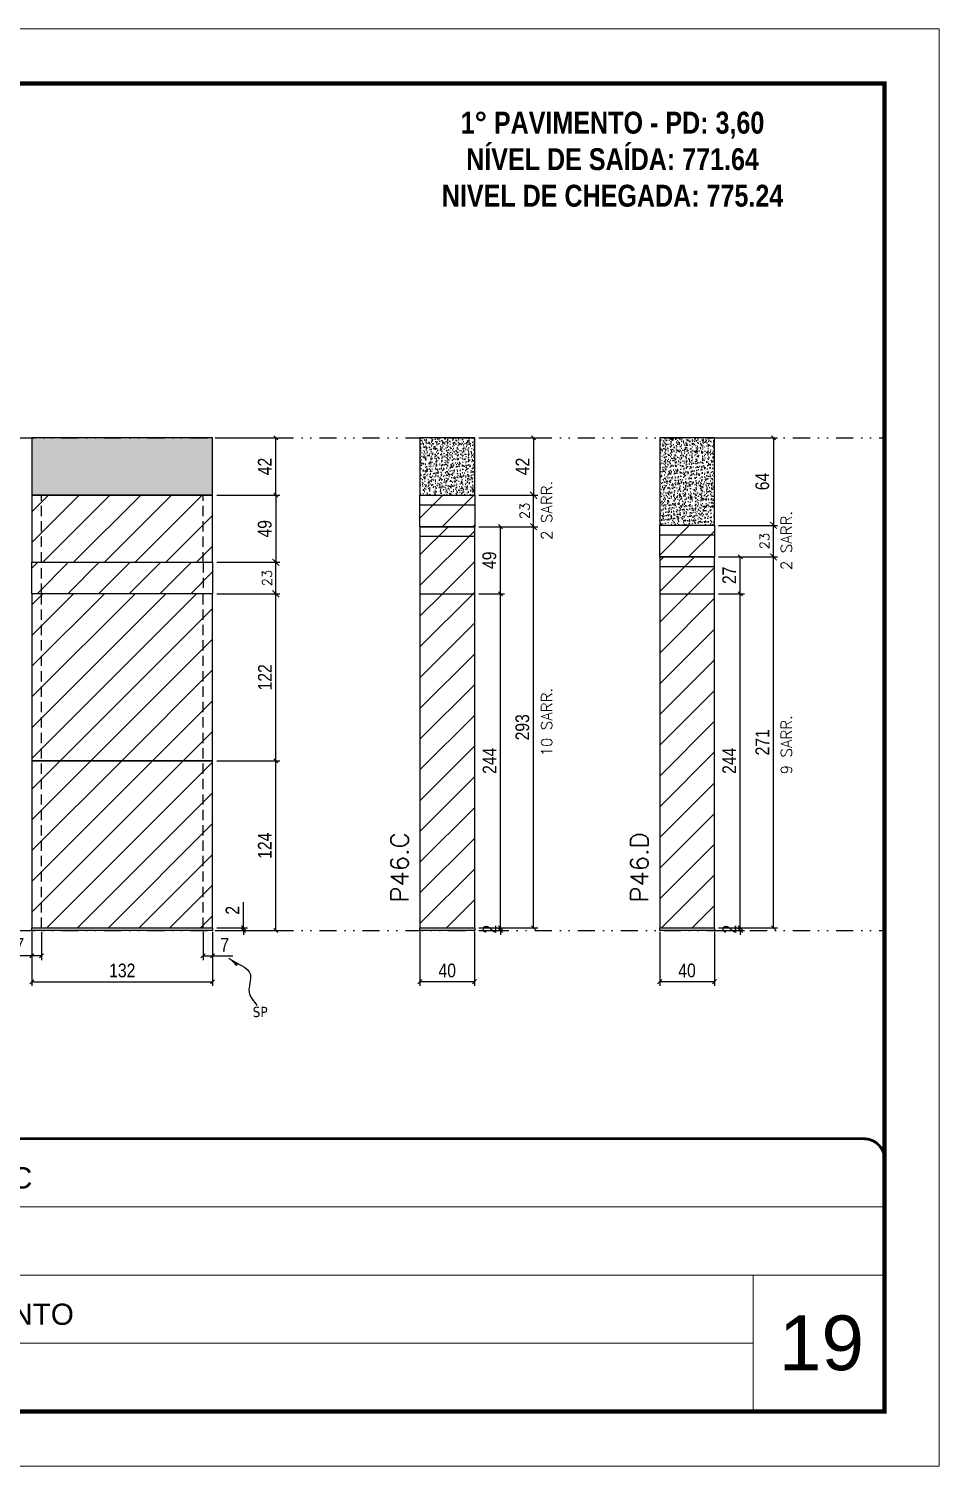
# Model space of a CAD drawing. Extents: x 2949 to 9203, y -16089 to 12527.
# Drawn here: x 6952 to 7618, y 6882 to 7932 of the extents above; entities that cross this region are included whole.
import ezdxf

# ---------------------------------------------------------------- set-up
doc = ezdxf.new("R2010")
doc.units = 0
for name, pattern in [('CONTINUO', [0]), ('DASHED', [0.75, 0.5, -0.25]), ('DIVIDE2', [0.625, 0.25, -0.125, 0, -0.125, 0, -0.125]), ('HIDDEN', [0.375, 0.25, -0.125])]:
    doc.linetypes.add(name, pattern=pattern)
for name, color, linetype, lineweight in [('CARIMBO', 255, 'Continuous', 9), ('Folhas', 255, 'Continuous', 9), ('Hachura', 251, 'Continuous', 9), ('SARRAFO DE PRESSAO', 251, 'DASHED', 9), ('Texto Seção', 7, 'Continuous', 15)]:
    doc.layers.add(name, color=color, linetype=linetype, lineweight=lineweight)
for name, color, linetype in [('COTA', 241, 'Continuous'), ('NOMENCLATURA', 7, 'Continuous'), ('Nível', 160, 'Continuous'), ('Painéis', 200, 'Continuous'), ('SARR_2.2x7', 40, 'Continuous'), ('Sarrafo de Pressão', 42, 'HIDDEN'), ('texto', 7, 'Continuous')]:
    doc.layers.add(name, color=color, linetype=linetype)
doc.styles.add('ARIAL', font='arial.ttf')
doc.styles.add('COTA TECNICA', font='techl___.ttf', dxfattribs={"height": 10})
doc.styles.add('COTA TECNICA-50', font='techl___.ttf', dxfattribs={"height": 10})
doc.styles.add('REGUA-120', font='ROMANS.shx', dxfattribs={"height": 15})
doc.styles.add('ROMANC', font='techb___.ttf', dxfattribs={"height": 2.5})
doc.styles.add('ROMANS', font='romans.shx')
doc.styles.get("Standard").update_dxf_attribs({"font": 'arial.ttf'})
doc.dimstyles.new('COTA PAINEL-50', dxfattribs={"dimtxt": 10, "dimasz": 3, "dimexe": 3, "dimexo": 3, "dimgap": 3, "dimtad": 1, "dimdec": 1, "dimzin": 12, "dimdsep": 46, "dimtxsty": 'COTA TECNICA-50', "dimblk1": 'OBLIQUE', "dimblk2": 'OBLIQUE', "dimsah": 1, "dimcen": 0.9, "dimclrd": 4, "dimclre": 4, "dimclrt": 240, "dimadec": 1, "dimazin": 3, "dimtfac": 1, "dimtdec": 1, "dimtmove": 0, "dimatfit": 3, "dimfxl": 1, "dimtolj": 1, "dimtzin": 12, "dimarcsym": 0})
doc.dimstyles.new('Cota Paínel', dxfattribs={"dimtxt": 7, "dimasz": 5, "dimexe": 3, "dimexo": 3, "dimgap": 3, "dimtad": 1, "dimdec": 1, "dimzin": 12, "dimdsep": 46, "dimtxsty": 'ROMANS', "dimblk": 'ARCHTICK', "dimcen": 0, "dimclrd": 4, "dimclre": 4, "dimclrt": 1, "dimadec": 1, "dimazin": 3, "dimtfac": 1, "dimtdec": 1, "dimtmove": 0, "dimatfit": 3, "dimldrblk": 'OBLIQUE', "dimfxl": 1, "dimtolj": 1, "dimtzin": 12, "dimarcsym": 0})
doc.dimstyles.new('PAINEL', dxfattribs={"dimtxt": 10, "dimasz": 3, "dimexe": 3, "dimexo": 3, "dimgap": 3, "dimtad": 1, "dimdec": 1, "dimzin": 12, "dimdsep": 46, "dimtxsty": 'COTA TECNICA', "dimblk1": 'OBLIQUE', "dimblk2": 'OBLIQUE', "dimsah": 1, "dimcen": 0.9, "dimclrd": 4, "dimclre": 4, "dimclrt": 240, "dimadec": 1, "dimazin": 3, "dimtfac": 1, "dimtdec": 1, "dimtmove": 0, "dimatfit": 3, "dimfxl": 1, "dimtolj": 1, "dimtzin": 12, "dimarcsym": 0})
doc.dimstyles.get("Standard").update_dxf_attribs({"dimtxt": 0.18, "dimasz": 0.18, "dimexe": 0.18, "dimexo": 0.0625, "dimgap": 0.09, "dimtad": 0, "dimtih": 1, "dimtoh": 1, "dimdec": 4, "dimzin": 0, "dimdsep": 46, "dimtxsty": 'Standard', "dimcen": 0.09, "dimadec": 0, "dimazin": 0, "dimtfac": 1, "dimtdec": 4, "dimtofl": 0, "dimtmove": 0, "dimatfit": 3, "dimfxl": 1, "dimtolj": 1, "dimtzin": 0, "dimarcsym": 0})
pattern_1 = [(45, (-126071.967, -22713.47), (-11.2253202, 11.2253202), [])]

# ---------------------------------------------------------------- blocks, each defined once
blk = doc.blocks.new('9999999999')
at = {"color": 30, "linetype": 'CONTINUO'}
for p, q in [((98564.6, 34379.6), (99584, 34379.6)), ((98564.6, 34329.8), (99488, 34329.8)), ((99584, 34329.8), (99488, 34329.8)), ((99488, 34329.8), (99488, 34230.2)), ((98564.6, 34280), (99488, 34280))]:
    blk.add_line(p, q, dxfattribs=at)
at = {"color": 30, "linetype": 'CONTINUO', "const_width": 2}
blk.add_lwpolyline([(99584, 34230.2), (99584, 34414.4, 0.414214), (99569, 34429.4), (98229, 34429.4, 0.414214), (98214, 34414.4), (98214, 34245.2, 0.414214), (98229, 34230.2), (99584, 34230.2)], format="xyb", dxfattribs=at)
at = {"layer": 'Folhas'}
blk.add_lwpolyline([(98139, 34190.2), (99624, 34190.2), (99624, 35240.2), (98139, 35240.2)], close=True, dxfattribs=at)
at = {"layer": 'Folhas', "color": 30, "const_width": 3}
blk.add_lwpolyline([(98214, 34230.2), (99584, 34230.2), (99584, 35200.2), (98214, 35200.2)], close=True, dxfattribs=at)
at = {"color": 7, "linetype": 'Continuous', "ltscale": 5, "style": 'ARIAL'}
for s, height, p in [('ROCONTEC', 15.48, (98837.7, 34393.1)), ('1° PAVIMENTO', 15.483, (98837.7, 34293.5))]:
    blk.add_text(s, height=height, dxfattribs=at).set_placement(p)
blk = doc.blocks.new('_Oblique')
at = {"color": 0, "linetype": 'ByBlock', "lineweight": -2}
blk.add_line((-0.5, -0.5), (0.5, 0.5), dxfattribs=at)
blk = doc.blocks.new('*D634')
at = {"layer": 'COTA', "color": 4, "lineweight": -2, "transparency": 16777216}
for p, q in [((7238.1, 7272.7), (7238.1, 7233.4)), ((7278.1, 7272.7), (7278.1, 7233.4)), ((7238.1, 7236.4), (7278.1, 7236.4))]:
    blk.add_line(p, q, dxfattribs=at)
at = {"layer": 'Defpoints', "color": 0, "transparency": 16777216}
for p in [(7238.1, 7275.7), (7278.1, 7275.7), (7278.1, 7236.4)]:
    blk.add_point(p, dxfattribs=at)
at = {"layer": 'COTA', "color": 4, "lineweight": -2, "transparency": 16777216, "xscale": 3, "yscale": 3, "zscale": 3, "rotation": 180}
blk.add_blockref('_Oblique', (7238.1, 7236.4), dxfattribs=at)
at = {"layer": 'COTA', "color": 4, "lineweight": -2, "transparency": 16777216, "xscale": 3, "yscale": 3, "zscale": 3}
blk.add_blockref('_Oblique', (7278.1, 7236.4), dxfattribs=at)
at = {"layer": 'COTA', "color": 240, "transparency": 16777216, "insert": (7258.1, 7244.5), "char_height": 10, "attachment_point": 5, "style": 'COTA TECNICA'}
blk.add_mtext('\\A1;40', dxfattribs=at)
blk = doc.blocks.new('*D635')
at = {"layer": 'COTA', "color": 4, "lineweight": -2, "transparency": 16777216}
for p, q in [((7297, 7275.7), (7297, 7278.7)), ((7281.1, 7275.7), (7300, 7275.7)), ((7281.1, 7273.7), (7300, 7273.7)), ((7297, 7273.7), (7297, 7275.7)), ((7297, 7273.7), (7297, 7270.7))]:
    blk.add_line(p, q, dxfattribs=at)
at = {"layer": 'Defpoints', "color": 0, "transparency": 16777216}
for p in [(7278.1, 7275.7), (7278.1, 7273.7), (7297, 7275.7)]:
    blk.add_point(p, dxfattribs=at)
at = {"layer": 'COTA', "color": 4, "lineweight": -2, "transparency": 16777216, "xscale": 3, "yscale": 3, "zscale": 3}
for p, rotation in [((7297, 7275.7), 270), ((7297, 7273.7), 90)]:
    blk.add_blockref('_Oblique', p, dxfattribs=dict(at, rotation=rotation))
at = {"layer": 'COTA', "color": 240, "transparency": 16777216, "insert": (7289, 7274.7), "char_height": 10, "attachment_point": 5, "rotation": 90, "style": 'COTA TECNICA-50'}
blk.add_mtext('\\A1;2', dxfattribs=at)
blk = doc.blocks.new('*D667')
at = {"layer": 'COTA', "color": 4, "linetype": 'ByBlock', "lineweight": -2, "transparency": 16777216}
for p, q in [((7281.1, 7633.7), (7324.2, 7633.7)), ((7321.2, 7633.7), (7321.2, 7591.7)), ((7281.1, 7591.7), (7324.2, 7591.7))]:
    blk.add_line(p, q, dxfattribs=at)
at = {"layer": 'Defpoints', "color": 0, "linetype": 'ByBlock', "transparency": 16777216}
for p in [(7278.1, 7633.7), (7278.1, 7591.7), (7321.2, 7591.7)]:
    blk.add_point(p, dxfattribs=at)
at = {"layer": 'COTA', "color": 4, "linetype": 'ByBlock', "lineweight": -2, "transparency": 16777216, "xscale": 3, "yscale": 3, "zscale": 3}
for p, rotation in [((7321.2, 7633.7), 90), ((7321.2, 7591.7), 270)]:
    blk.add_blockref('_Oblique', p, dxfattribs=dict(at, rotation=rotation))
at = {"layer": 'COTA', "color": 240, "linetype": 'ByBlock', "transparency": 16777216, "insert": (7313.1, 7612.7), "char_height": 10, "attachment_point": 5, "rotation": 90, "style": 'COTA TECNICA'}
blk.add_mtext('\\A1;42', dxfattribs=at)
blk = doc.blocks.new('*D668')
at = {"layer": 'COTA', "color": 4, "linetype": 'ByBlock', "lineweight": -2, "transparency": 16777216}
for p, q in [((7281.1, 7568.7), (7324.2, 7568.7)), ((7321.2, 7275.7), (7321.2, 7568.7)), ((7281.1, 7275.7), (7324.2, 7275.7))]:
    blk.add_line(p, q, dxfattribs=at)
at = {"layer": 'Defpoints', "color": 0, "linetype": 'ByBlock', "transparency": 16777216}
for p in [(7278.1, 7568.7), (7321.2, 7568.7), (7278.1, 7275.7)]:
    blk.add_point(p, dxfattribs=at)
at = {"layer": 'COTA', "color": 4, "linetype": 'ByBlock', "lineweight": -2, "transparency": 16777216, "xscale": 3, "yscale": 3, "zscale": 3}
for p, rotation in [((7321.2, 7568.7), 90), ((7321.2, 7275.7), 270)]:
    blk.add_blockref('_Oblique', p, dxfattribs=dict(at, rotation=rotation))
at = {"layer": 'COTA', "color": 240, "linetype": 'ByBlock', "transparency": 16777216, "insert": (7313, 7422.2), "char_height": 10, "attachment_point": 5, "rotation": 90, "style": 'COTA TECNICA'}
blk.add_mtext('\\A1;293', dxfattribs=at)
blk = doc.blocks.new('*D642')
at = {"layer": 'COTA', "color": 4, "lineweight": -2, "transparency": 16777216}
for p, q in [((7413.3, 7272.7), (7413.3, 7233.4)), ((7453.3, 7272.7), (7453.3, 7233.4)), ((7413.3, 7236.4), (7453.3, 7236.4))]:
    blk.add_line(p, q, dxfattribs=at)
at = {"layer": 'Defpoints', "color": 0, "transparency": 16777216}
for p in [(7413.3, 7275.7), (7453.3, 7275.7), (7453.3, 7236.4)]:
    blk.add_point(p, dxfattribs=at)
at = {"layer": 'COTA', "color": 4, "lineweight": -2, "transparency": 16777216, "xscale": 3, "yscale": 3, "zscale": 3, "rotation": 180}
blk.add_blockref('_Oblique', (7413.3, 7236.4), dxfattribs=at)
at = {"layer": 'COTA', "color": 4, "lineweight": -2, "transparency": 16777216, "xscale": 3, "yscale": 3, "zscale": 3}
blk.add_blockref('_Oblique', (7453.3, 7236.4), dxfattribs=at)
at = {"layer": 'COTA', "color": 240, "transparency": 16777216, "insert": (7433.3, 7244.5), "char_height": 10, "attachment_point": 5, "style": 'COTA TECNICA'}
blk.add_mtext('\\A1;40', dxfattribs=at)
blk = doc.blocks.new('*D643')
at = {"layer": 'COTA', "color": 4, "lineweight": -2, "transparency": 16777216}
for p, q in [((7472.2, 7275.7), (7472.2, 7278.7)), ((7456.3, 7275.7), (7475.2, 7275.7)), ((7456.3, 7273.7), (7475.2, 7273.7)), ((7472.2, 7273.7), (7472.2, 7275.7)), ((7472.2, 7273.7), (7472.2, 7270.7))]:
    blk.add_line(p, q, dxfattribs=at)
at = {"layer": 'Defpoints', "color": 0, "transparency": 16777216}
for p in [(7453.3, 7275.7), (7453.3, 7273.7), (7472.2, 7275.7)]:
    blk.add_point(p, dxfattribs=at)
at = {"layer": 'COTA', "color": 4, "lineweight": -2, "transparency": 16777216, "xscale": 3, "yscale": 3, "zscale": 3}
for p, rotation in [((7472.2, 7275.7), 270), ((7472.2, 7273.7), 90)]:
    blk.add_blockref('_Oblique', p, dxfattribs=dict(at, rotation=rotation))
at = {"layer": 'COTA', "color": 240, "transparency": 16777216, "insert": (7464.2, 7274.7), "char_height": 10, "attachment_point": 5, "rotation": 90, "style": 'COTA TECNICA-50'}
blk.add_mtext('\\A1;2', dxfattribs=at)
blk = doc.blocks.new('*D670')
at = {"layer": 'COTA', "color": 4, "linetype": 'ByBlock', "lineweight": -2, "transparency": 16777216}
for p, q in [((7456.3, 7633.7), (7499.4, 7633.7)), ((7496.4, 7633.7), (7496.4, 7569.7)), ((7456.3, 7569.7), (7499.4, 7569.7))]:
    blk.add_line(p, q, dxfattribs=at)
at = {"layer": 'Defpoints', "color": 0, "linetype": 'ByBlock', "transparency": 16777216}
for p in [(7453.3, 7633.7), (7453.3, 7569.7), (7496.4, 7569.7)]:
    blk.add_point(p, dxfattribs=at)
at = {"layer": 'COTA', "color": 4, "linetype": 'ByBlock', "lineweight": -2, "transparency": 16777216, "xscale": 3, "yscale": 3, "zscale": 3}
for p, rotation in [((7496.4, 7633.7), 90), ((7496.4, 7569.7), 270)]:
    blk.add_blockref('_Oblique', p, dxfattribs=dict(at, rotation=rotation))
at = {"layer": 'COTA', "color": 240, "linetype": 'ByBlock', "transparency": 16777216, "insert": (7488.3, 7601.7), "char_height": 10, "attachment_point": 5, "rotation": 90, "style": 'COTA TECNICA'}
blk.add_mtext('\\A1;64', dxfattribs=at)
blk = doc.blocks.new('*D671')
at = {"layer": 'COTA', "color": 4, "linetype": 'ByBlock', "lineweight": -2, "transparency": 16777216}
for p, q in [((7456.3, 7546.7), (7499.4, 7546.7)), ((7496.4, 7275.7), (7496.4, 7546.7)), ((7456.3, 7275.7), (7499.4, 7275.7))]:
    blk.add_line(p, q, dxfattribs=at)
at = {"layer": 'Defpoints', "color": 0, "linetype": 'ByBlock', "transparency": 16777216}
for p in [(7453.3, 7546.7), (7496.4, 7546.7), (7453.3, 7275.7)]:
    blk.add_point(p, dxfattribs=at)
at = {"layer": 'COTA', "color": 4, "linetype": 'ByBlock', "lineweight": -2, "transparency": 16777216, "xscale": 3, "yscale": 3, "zscale": 3}
for p, rotation in [((7496.4, 7546.7), 90), ((7496.4, 7275.7), 270)]:
    blk.add_blockref('_Oblique', p, dxfattribs=dict(at, rotation=rotation))
at = {"layer": 'COTA', "color": 240, "linetype": 'ByBlock', "transparency": 16777216, "insert": (7488.3, 7411.2), "char_height": 10, "attachment_point": 5, "rotation": 90, "style": 'COTA TECNICA'}
blk.add_mtext('\\A1;271', dxfattribs=at)
blk = doc.blocks.new('*D645')
at = {"layer": 'COTA', "color": 4, "lineweight": -2, "transparency": 16777216}
for p, q in [((6954.7, 7272.7), (6954.7, 7233.3)), ((7086.7, 7272.7), (7086.7, 7233.3)), ((6954.7, 7236.3), (7086.7, 7236.3))]:
    blk.add_line(p, q, dxfattribs=at)
at = {"layer": 'Defpoints', "color": 0, "transparency": 16777216}
for p in [(6954.7, 7275.7), (7086.7, 7275.7), (7086.7, 7236.3)]:
    blk.add_point(p, dxfattribs=at)
at = {"layer": 'COTA', "color": 4, "lineweight": -2, "transparency": 16777216, "xscale": 3, "yscale": 3, "zscale": 3, "rotation": 180}
blk.add_blockref('_Oblique', (6954.7, 7236.3), dxfattribs=at)
at = {"layer": 'COTA', "color": 4, "lineweight": -2, "transparency": 16777216, "xscale": 3, "yscale": 3, "zscale": 3}
blk.add_blockref('_Oblique', (7086.7, 7236.3), dxfattribs=at)
at = {"layer": 'COTA', "color": 240, "transparency": 16777216, "insert": (7020.7, 7244.5), "char_height": 10, "attachment_point": 5, "style": 'COTA TECNICA'}
blk.add_mtext('\\A1;132', dxfattribs=at)
blk = doc.blocks.new('*D646')
at = {"layer": 'COTA', "color": 4, "lineweight": -2, "transparency": 16777216}
for p, q in [((7089.7, 7633.7), (7135.9, 7633.7)), ((7132.9, 7591.7), (7132.9, 7633.7)), ((7089.7, 7591.7), (7135.9, 7591.7))]:
    blk.add_line(p, q, dxfattribs=at)
at = {"layer": 'Defpoints', "color": 0, "transparency": 16777216}
for p in [(7086.7, 7633.7), (7132.9, 7633.7), (7086.7, 7591.7)]:
    blk.add_point(p, dxfattribs=at)
at = {"layer": 'COTA', "color": 4, "lineweight": -2, "transparency": 16777216, "xscale": 3, "yscale": 3, "zscale": 3}
for p, rotation in [((7132.9, 7633.7), 90), ((7132.9, 7591.7), 270)]:
    blk.add_blockref('_Oblique', p, dxfattribs=dict(at, rotation=rotation))
at = {"layer": 'COTA', "color": 240, "transparency": 16777216, "insert": (7124.8, 7612.7), "char_height": 10, "attachment_point": 5, "rotation": 90, "style": 'COTA TECNICA'}
blk.add_mtext('\\A1;42', dxfattribs=at)
blk = doc.blocks.new('*D647')
at = {"layer": 'COTA', "color": 4, "lineweight": -2, "transparency": 16777216}
for p, q in [((6954.7, 7270.7), (6954.7, 7252.2)), ((6961.7, 7272.7), (6961.7, 7252.2)), ((6954.7, 7255.2), (6939.9, 7255.2)), ((6961.7, 7255.2), (6954.7, 7255.2))]:
    blk.add_line(p, q, dxfattribs=at)
at = {"layer": 'Defpoints', "color": 0, "transparency": 16777216}
for p in [(6954.7, 7273.7), (6961.7, 7275.7), (6954.7, 7255.2)]:
    blk.add_point(p, dxfattribs=at)
at = {"layer": 'COTA', "color": 4, "lineweight": -2, "transparency": 16777216, "xscale": 3, "yscale": 3, "zscale": 3, "rotation": 180}
blk.add_blockref('_Oblique', (6954.7, 7255.2), dxfattribs=at)
at = {"layer": 'COTA', "color": 4, "lineweight": -2, "transparency": 16777216, "xscale": 3, "yscale": 3, "zscale": 3}
blk.add_blockref('_Oblique', (6961.7, 7255.2), dxfattribs=at)
at = {"layer": 'COTA', "color": 240, "transparency": 16777216, "insert": (6945.8, 7263.3), "char_height": 10, "attachment_point": 5, "style": 'COTA TECNICA-50'}
blk.add_mtext('\\A1;7', dxfattribs=at)
blk = doc.blocks.new('*D648')
at = {"layer": 'COTA', "color": 4, "lineweight": -2, "transparency": 16777216}
for p, q in [((7079.7, 7272.7), (7079.7, 7252.2)), ((7086.7, 7270.7), (7086.7, 7252.2)), ((7079.7, 7255.2), (7086.7, 7255.2)), ((7086.7, 7255.2), (7101.4, 7255.2))]:
    blk.add_line(p, q, dxfattribs=at)
at = {"layer": 'Defpoints', "color": 0, "transparency": 16777216}
for p in [(7079.7, 7275.7), (7086.7, 7273.7), (7086.7, 7255.2)]:
    blk.add_point(p, dxfattribs=at)
at = {"layer": 'COTA', "color": 4, "lineweight": -2, "transparency": 16777216, "xscale": 3, "yscale": 3, "zscale": 3, "rotation": 180}
blk.add_blockref('_Oblique', (7079.7, 7255.2), dxfattribs=at)
at = {"layer": 'COTA', "color": 4, "lineweight": -2, "transparency": 16777216, "xscale": 3, "yscale": 3, "zscale": 3}
blk.add_blockref('_Oblique', (7086.7, 7255.2), dxfattribs=at)
at = {"layer": 'COTA', "color": 240, "transparency": 16777216, "insert": (7095.5, 7263.3), "char_height": 10, "attachment_point": 5, "style": 'COTA TECNICA-50'}
blk.add_mtext('\\A1;7', dxfattribs=at)
blk = doc.blocks.new('*D649')
at = {"layer": 'COTA', "color": 4, "lineweight": -2, "transparency": 16777216}
for p, q in [((7089.7, 7397.7), (7135.9, 7397.7)), ((7132.9, 7273.7), (7132.9, 7397.7)), ((7089.7, 7273.7), (7135.9, 7273.7))]:
    blk.add_line(p, q, dxfattribs=at)
at = {"layer": 'Defpoints', "color": 0, "transparency": 16777216}
for p in [(7086.7, 7397.7), (7132.9, 7397.7), (7086.7, 7273.7)]:
    blk.add_point(p, dxfattribs=at)
at = {"layer": 'COTA', "color": 4, "lineweight": -2, "transparency": 16777216, "xscale": 3, "yscale": 3, "zscale": 3}
for p, rotation in [((7132.9, 7397.7), 90), ((7132.9, 7273.7), 270)]:
    blk.add_blockref('_Oblique', p, dxfattribs=dict(at, rotation=rotation))
at = {"layer": 'COTA', "color": 240, "transparency": 16777216, "insert": (7124.8, 7335.7), "char_height": 10, "attachment_point": 5, "rotation": 90, "style": 'COTA TECNICA-50'}
blk.add_mtext('\\A1;124', dxfattribs=at)
blk = doc.blocks.new('*D650')
at = {"layer": 'COTA', "color": 4, "lineweight": -2, "transparency": 16777216}
for p, q in [((7109.2, 7275.7), (7109.2, 7294.5)), ((7089.7, 7275.7), (7112.2, 7275.7)), ((7089.7, 7273.7), (7112.2, 7273.7)), ((7109.2, 7273.7), (7109.2, 7275.7)), ((7109.2, 7273.7), (7109.2, 7270.7))]:
    blk.add_line(p, q, dxfattribs=at)
at = {"layer": 'Defpoints', "color": 0, "transparency": 16777216}
for p in [(7086.7, 7275.7), (7086.7, 7273.7), (7109.2, 7273.7)]:
    blk.add_point(p, dxfattribs=at)
at = {"layer": 'COTA', "color": 4, "lineweight": -2, "transparency": 16777216, "xscale": 3, "yscale": 3, "zscale": 3}
for p, rotation in [((7109.2, 7275.7), 270), ((7109.2, 7273.7), 90)]:
    blk.add_blockref('_Oblique', p, dxfattribs=dict(at, rotation=rotation))
at = {"layer": 'COTA', "color": 240, "transparency": 16777216, "insert": (7101.2, 7288.5), "char_height": 10, "attachment_point": 5, "rotation": 90, "style": 'COTA TECNICA-50'}
blk.add_mtext('\\A1;2', dxfattribs=at)
blk = doc.blocks.new('*D651')
at = {"layer": 'COTA', "color": 4, "linetype": 'ByBlock', "lineweight": -2, "transparency": 16777216}
for p, q in [((7089.7, 7591.7), (7135.9, 7591.7)), ((7132.9, 7591.7), (7132.9, 7542.7)), ((7089.7, 7542.7), (7135.9, 7542.7))]:
    blk.add_line(p, q, dxfattribs=at)
at = {"layer": 'Defpoints', "color": 0, "linetype": 'ByBlock', "transparency": 16777216}
for p in [(7086.7, 7591.7), (7086.7, 7542.7), (7132.9, 7542.7)]:
    blk.add_point(p, dxfattribs=at)
at = {"layer": 'COTA', "color": 4, "linetype": 'ByBlock', "lineweight": -2, "transparency": 16777216, "xscale": 3, "yscale": 3, "zscale": 3}
for p, rotation in [((7132.9, 7591.7), 90), ((7132.9, 7542.7), 270)]:
    blk.add_blockref('_Oblique', p, dxfattribs=dict(at, rotation=rotation))
at = {"layer": 'COTA', "color": 240, "linetype": 'ByBlock', "transparency": 16777216, "insert": (7124.8, 7567.2), "char_height": 10, "attachment_point": 5, "rotation": 90, "style": 'COTA TECNICA'}
blk.add_mtext('\\A1;49', dxfattribs=at)
blk = doc.blocks.new('*D665')
at = {"layer": 'COTA', "color": 4, "linetype": 'ByBlock', "lineweight": -2, "transparency": 16777216}
for p, q in [((7089.7, 7519.7), (7135.9, 7519.7)), ((7132.9, 7397.7), (7132.9, 7519.7)), ((7089.7, 7397.7), (7135.9, 7397.7))]:
    blk.add_line(p, q, dxfattribs=at)
at = {"layer": 'Defpoints', "color": 0, "linetype": 'ByBlock', "transparency": 16777216}
for p in [(7086.7, 7519.7), (7132.9, 7519.7), (7086.7, 7397.7)]:
    blk.add_point(p, dxfattribs=at)
at = {"layer": 'COTA', "color": 4, "linetype": 'ByBlock', "lineweight": -2, "transparency": 16777216, "xscale": 3, "yscale": 3, "zscale": 3}
for p, rotation in [((7132.9, 7519.7), 90), ((7132.9, 7397.7), 270)]:
    blk.add_blockref('_Oblique', p, dxfattribs=dict(at, rotation=rotation))
at = {"layer": 'COTA', "color": 240, "linetype": 'ByBlock', "transparency": 16777216, "insert": (7124.9, 7458.7), "char_height": 10, "attachment_point": 5, "rotation": 90, "style": 'COTA TECNICA'}
blk.add_mtext('\\A1;122', dxfattribs=at)
blk = doc.blocks.new('*D661')
at = {"layer": 'COTA', "color": 4, "linetype": 'ByBlock', "lineweight": -2, "transparency": 16777216}
for p, q in [((7281.1, 7519.7), (7300, 7519.7)), ((7297, 7275.7), (7297, 7519.7)), ((7281.1, 7275.7), (7300, 7275.7))]:
    blk.add_line(p, q, dxfattribs=at)
at = {"layer": 'Defpoints', "color": 0, "linetype": 'ByBlock', "transparency": 16777216}
for p in [(7278.1, 7519.7), (7297, 7519.7), (7278.1, 7275.7)]:
    blk.add_point(p, dxfattribs=at)
at = {"layer": 'COTA', "color": 4, "linetype": 'ByBlock', "lineweight": -2, "transparency": 16777216, "xscale": 3, "yscale": 3, "zscale": 3}
for p, rotation in [((7297, 7519.7), 90), ((7297, 7275.7), 270)]:
    blk.add_blockref('_Oblique', p, dxfattribs=dict(at, rotation=rotation))
at = {"layer": 'COTA', "color": 240, "linetype": 'ByBlock', "transparency": 16777216, "insert": (7289, 7397.7), "char_height": 10, "attachment_point": 5, "rotation": 90, "style": 'COTA TECNICA'}
blk.add_mtext('\\A1;244', dxfattribs=at)
blk = doc.blocks.new('*D662')
at = {"layer": 'COTA', "color": 4, "linetype": 'ByBlock', "lineweight": -2, "transparency": 16777216}
for p, q in [((7281.1, 7568.7), (7300, 7568.7)), ((7297, 7519.7), (7297, 7568.7)), ((7281.1, 7519.7), (7300, 7519.7))]:
    blk.add_line(p, q, dxfattribs=at)
at = {"layer": 'Defpoints', "color": 0, "linetype": 'ByBlock', "transparency": 16777216}
for p in [(7278.1, 7568.7), (7297, 7568.7), (7278.1, 7519.7)]:
    blk.add_point(p, dxfattribs=at)
at = {"layer": 'COTA', "color": 4, "linetype": 'ByBlock', "lineweight": -2, "transparency": 16777216, "xscale": 3, "yscale": 3, "zscale": 3}
for p, rotation in [((7297, 7568.7), 90), ((7297, 7519.7), 270)]:
    blk.add_blockref('_Oblique', p, dxfattribs=dict(at, rotation=rotation))
at = {"layer": 'COTA', "color": 240, "linetype": 'ByBlock', "transparency": 16777216, "insert": (7288.9, 7544.2), "char_height": 10, "attachment_point": 5, "rotation": 90, "style": 'COTA TECNICA'}
blk.add_mtext('\\A1;49', dxfattribs=at)
blk = doc.blocks.new('*D663')
at = {"layer": 'COTA', "color": 4, "linetype": 'ByBlock', "lineweight": -2, "transparency": 16777216}
for p, q in [((7456.3, 7519.7), (7475.2, 7519.7)), ((7472.2, 7275.7), (7472.2, 7519.7)), ((7456.3, 7275.7), (7475.2, 7275.7))]:
    blk.add_line(p, q, dxfattribs=at)
at = {"layer": 'Defpoints', "color": 0, "linetype": 'ByBlock', "transparency": 16777216}
for p in [(7453.3, 7519.7), (7472.2, 7519.7), (7453.3, 7275.7)]:
    blk.add_point(p, dxfattribs=at)
at = {"layer": 'COTA', "color": 4, "linetype": 'ByBlock', "lineweight": -2, "transparency": 16777216, "xscale": 3, "yscale": 3, "zscale": 3}
for p, rotation in [((7472.2, 7519.7), 90), ((7472.2, 7275.7), 270)]:
    blk.add_blockref('_Oblique', p, dxfattribs=dict(at, rotation=rotation))
at = {"layer": 'COTA', "color": 240, "linetype": 'ByBlock', "transparency": 16777216, "insert": (7464.1, 7397.7), "char_height": 10, "attachment_point": 5, "rotation": 90, "style": 'COTA TECNICA'}
blk.add_mtext('\\A1;244', dxfattribs=at)
blk = doc.blocks.new('*D664')
at = {"layer": 'COTA', "color": 4, "linetype": 'ByBlock', "lineweight": -2, "transparency": 16777216}
for p, q in [((7456.3, 7546.7), (7475.2, 7546.7)), ((7472.2, 7519.7), (7472.2, 7546.7)), ((7456.3, 7519.7), (7475.2, 7519.7))]:
    blk.add_line(p, q, dxfattribs=at)
at = {"layer": 'Defpoints', "color": 0, "linetype": 'ByBlock', "transparency": 16777216}
for p in [(7453.3, 7546.7), (7472.2, 7546.7), (7453.3, 7519.7)]:
    blk.add_point(p, dxfattribs=at)
at = {"layer": 'COTA', "color": 4, "linetype": 'ByBlock', "lineweight": -2, "transparency": 16777216, "xscale": 3, "yscale": 3, "zscale": 3}
for p, rotation in [((7472.2, 7546.7), 90), ((7472.2, 7519.7), 270)]:
    blk.add_blockref('_Oblique', p, dxfattribs=dict(at, rotation=rotation))
at = {"layer": 'COTA', "color": 240, "linetype": 'ByBlock', "transparency": 16777216, "insert": (7464.1, 7533.2), "char_height": 10, "attachment_point": 5, "rotation": 90, "style": 'COTA TECNICA'}
blk.add_mtext('\\A1;27', dxfattribs=at)
blk = doc.blocks.new('_ArchTick')
at = {"color": 0, "linetype": 'ByBlock', "const_width": 0.15}
blk.add_lwpolyline([(-0.5, -0.5), (0.5, 0.5)], dxfattribs=at)
blk = doc.blocks.new('*D653')
at = {"layer": 'COTA', "color": 4, "lineweight": -2, "transparency": 16777216}
for p, q in [((7281.1, 7591.7), (7324.2, 7591.7)), ((7321.2, 7568.7), (7321.2, 7591.7)), ((7281.1, 7568.7), (7324.2, 7568.7))]:
    blk.add_line(p, q, dxfattribs=at)
at = {"layer": 'Defpoints', "color": 0, "transparency": 16777216}
for p in [(7278.1, 7591.7), (7321.2, 7591.7), (7278.1, 7568.7)]:
    blk.add_point(p, dxfattribs=at)
at = {"layer": 'COTA', "color": 4, "lineweight": -2, "transparency": 16777216, "xscale": 5, "yscale": 5, "zscale": 5}
for p, rotation in [((7321.2, 7591.7), 90), ((7321.2, 7568.7), 270)]:
    blk.add_blockref('_ArchTick', p, dxfattribs=dict(at, rotation=rotation))
at = {"layer": 'COTA', "color": 1, "transparency": 16777216, "insert": (7314.7, 7580.2), "char_height": 7, "attachment_point": 5, "rotation": 90, "style": 'ROMANS'}
blk.add_mtext('\\A1;23', dxfattribs=at)
blk = doc.blocks.new('*D625')
at = {"layer": 'COTA', "color": 4, "lineweight": -2, "transparency": 16777216}
for p, q in [((7456.3, 7569.7), (7499.4, 7569.7)), ((7496.4, 7546.7), (7496.4, 7569.7)), ((7456.3, 7546.7), (7499.4, 7546.7))]:
    blk.add_line(p, q, dxfattribs=at)
at = {"layer": 'Defpoints', "color": 0, "transparency": 16777216}
for p in [(7453.3, 7569.7), (7496.4, 7569.7), (7453.3, 7546.7)]:
    blk.add_point(p, dxfattribs=at)
at = {"layer": 'COTA', "color": 4, "lineweight": -2, "transparency": 16777216, "xscale": 5, "yscale": 5, "zscale": 5}
for p, rotation in [((7496.4, 7569.7), 90), ((7496.4, 7546.7), 270)]:
    blk.add_blockref('_ArchTick', p, dxfattribs=dict(at, rotation=rotation))
at = {"layer": 'COTA', "color": 1, "transparency": 16777216, "insert": (7489.9, 7558.2), "char_height": 7, "attachment_point": 5, "rotation": 90, "style": 'ROMANS'}
blk.add_mtext('\\A1;23', dxfattribs=at)
blk = doc.blocks.new('*D626')
at = {"layer": 'COTA', "color": 4, "lineweight": -2, "transparency": 16777216}
for p, q in [((7089.7, 7542.7), (7135.9, 7542.7)), ((7132.9, 7519.7), (7132.9, 7542.7)), ((7089.7, 7519.7), (7135.9, 7519.7))]:
    blk.add_line(p, q, dxfattribs=at)
at = {"layer": 'Defpoints', "color": 0, "transparency": 16777216}
for p in [(7086.7, 7542.7), (7132.9, 7542.7), (7086.7, 7519.7)]:
    blk.add_point(p, dxfattribs=at)
at = {"layer": 'COTA', "color": 4, "lineweight": -2, "transparency": 16777216, "xscale": 5, "yscale": 5, "zscale": 5}
for p, rotation in [((7132.9, 7542.7), 90), ((7132.9, 7519.7), 270)]:
    blk.add_blockref('_ArchTick', p, dxfattribs=dict(at, rotation=rotation))
at = {"layer": 'COTA', "color": 1, "transparency": 16777216, "insert": (7126.4, 7531.2), "char_height": 7, "attachment_point": 5, "rotation": 90, "style": 'ROMANS'}
blk.add_mtext('\\A1;23', dxfattribs=at)

msp = doc.modelspace()

# ---------------------------------------------------------------- hatches: boundary and pattern name
at = {"layer": 'COTA', "linetype": 'ByBlock'}
h = msp.add_hatch(dxfattribs=at)
h.set_pattern_fill('AR-CONC', color=256, scale=0.03)
h.set_pattern_definition([(50, (-124457.1055, -21526.6954), (5.46554007, -0.47817257), [0.5715, -6.2865]), (355, (-124457.1055, -21526.6954), (-1.05730264, 5.73170536), [0.4572, -5.02921753]), (100.4514447, (-124456.65, -21526.735), (4.40823741, 5.25353256), [0.48570026, -5.34270734]), (46.1842, (-124457.1055, -21525.1714), (8.13237123, -1.26126984), [0.85725, -9.42975]), (96.6355576, (-124456.428, -21525.2765), (7.122124, 7.42278374), [0.7285507, -8.01406824]), (351.184151, (-124457.1055, -21525.171), (7.122124, 7.42278374), [0.685799, -7.54379196]), (21, (-124456.3435, -21525.5524), (4.54843174, -3.06795595), [0.5715, -6.2865]), (326, (-124456.3435, -21525.5524), (1.85406085, 5.52563898), [0.4572, -5.0292]), (71.451445, (-124455.9644, -21525.808), (6.40249258, 2.45768307), [0.48570026, -5.34269813]), (37.5, (-124457.1055, -21526.6954), (0.092658098, 2.536651166), [0, -4.96824, 0, -5.1054, 0, -5.04825]), (7.5, (-124457.1055, -21526.6954), (2.004589875, 3.005417245), [0, -2.91084, 0, -4.85394, 0, -1.92405]), (327.5, (-124458.8047, -21526.6954), (4.067717855, -0.17186232), [0, -1.905, 0, -5.9436, 0, -7.8867]), (317.5, (-124459.5667, -21526.6954), (4.44387544, 0.76279473), [0, -2.4765, 0, -3.94716, 0, -5.6007])])
h.paths.add_polyline_path([(6954.68, 7591.72), (7086.68, 7591.72), (7086.68, 7633.72), (6954.68, 7633.72)])
h = msp.add_hatch(dxfattribs=at)
h.set_pattern_fill('AR-CONC', color=256, scale=0.03)
h.set_pattern_definition([(50, (-124470.9665, -21576.6954), (5.46554007, -0.47817257), [0.5715, -6.2865]), (355, (-124470.9665, -21576.6954), (-1.05730264, 5.73170536), [0.4572, -5.02921753]), (100.4514447, (-124470.511, -21576.735), (4.40823741, 5.25353256), [0.48570026, -5.34270734]), (46.1842, (-124470.9665, -21575.1714), (8.13237123, -1.26126984), [0.85725, -9.42975]), (96.6355576, (-124470.289, -21575.2765), (7.122124, 7.42278374), [0.7285507, -8.01406824]), (351.184151, (-124470.9665, -21575.171), (7.122124, 7.42278374), [0.685799, -7.54379196]), (21, (-124470.2045, -21575.5524), (4.54843174, -3.06795595), [0.5715, -6.2865]), (326, (-124470.2045, -21575.5524), (1.85406085, 5.52563898), [0.4572, -5.0292]), (71.451445, (-124469.8255, -21575.808), (6.40249258, 2.45768307), [0.48570026, -5.34269813]), (37.5, (-124470.9665, -21576.6954), (0.092658098, 2.536651166), [0, -4.96824, 0, -5.1054, 0, -5.04825]), (7.5, (-124470.9665, -21576.6954), (2.004589875, 3.005417245), [0, -2.91084, 0, -4.85394, 0, -1.92405]), (327.5, (-124472.6658, -21576.6954), (4.067717855, -0.17186232), [0, -1.905, 0, -5.9436, 0, -7.8867]), (317.5, (-124473.4278, -21576.6954), (4.44387544, 0.76279473), [0, -2.4765, 0, -3.94716, 0, -5.6007])])
h.paths.add_polyline_path([(7238.14, 7591.72), (7278.14, 7591.72), (7278.14, 7633.72), (7238.14, 7633.72)])
h = msp.add_hatch(dxfattribs=at)
h.set_pattern_fill('AR-CONC', color=256, scale=0.03)
h.set_pattern_definition([(50, (-124311.794, -21581.6954), (5.46554007, -0.47817257), [0.5715, -6.2865]), (355, (-124311.794, -21581.6954), (-1.05730264, 5.73170536), [0.4572, -5.02921753]), (100.4514447, (-124311.3384, -21581.735), (4.40823741, 5.25353256), [0.48570026, -5.34270734]), (46.1842, (-124311.794, -21580.1714), (8.13237123, -1.26126984), [0.85725, -9.42975]), (96.6355576, (-124311.116, -21580.2765), (7.122124, 7.42278374), [0.7285507, -8.01406824]), (351.184151, (-124311.794, -21580.171), (7.122124, 7.42278374), [0.685799, -7.54379196]), (21, (-124311.032, -21580.5524), (4.54843174, -3.06795595), [0.5715, -6.2865]), (326, (-124311.032, -21580.5524), (1.85406085, 5.52563898), [0.4572, -5.0292]), (71.451445, (-124310.653, -21580.808), (6.40249258, 2.45768307), [0.48570026, -5.34269813]), (37.5, (-124311.7939, -21581.6954), (0.092658098, 2.536651166), [0, -4.96824, 0, -5.1054, 0, -5.04825]), (7.5, (-124311.7939, -21581.6954), (2.004589875, 3.005417245), [0, -2.91084, 0, -4.85394, 0, -1.92405]), (327.5, (-124313.4931, -21581.6954), (4.067717855, -0.17186232), [0, -1.905, 0, -5.9436, 0, -7.8867]), (317.5, (-124314.255, -21581.6954), (4.44387544, 0.76279473), [0, -2.4765, 0, -3.94716, 0, -5.6007])])
h.paths.add_polyline_path([(7413.31, 7569.72), (7453.31, 7569.72), (7453.31, 7633.72), (7413.31, 7633.72)])
at = {"layer": 'Hachura', "linetype": 'ByBlock'}
h = msp.add_hatch(dxfattribs=at)
h.set_pattern_fill('ANSI31', color=256, scale=5)
h.set_pattern_definition([(45, (-126071.967, -22690.47), (-11.2253202, 11.2253202), [])])
h.paths.add_polyline_path([(7086.68, 7591.72), (6954.68, 7591.72), (6954.68, 7542.72), (7086.68, 7542.72)])
at = {"layer": 'Hachura'}
h = msp.add_hatch(dxfattribs=at)
h.set_pattern_fill('ANSI31', color=256, scale=5)
h.paths.add_polyline_path([(7278.14, 7591.72), (7238.14, 7591.72), (7238.14, 7568.72), (7278.14, 7568.72)])
at = {"layer": 'Hachura', "linetype": 'ByBlock'}
h = msp.add_hatch(dxfattribs=at)
h.set_pattern_fill('ANSI31', color=256, scale=5)
h.set_pattern_definition(pattern_1)
h.paths.add_polyline_path([(7278.14, 7568.72), (7238.14, 7568.72), (7238.14, 7519.72), (7278.14, 7519.72)])
at = {"layer": 'Hachura'}
h = msp.add_hatch(dxfattribs=at)
h.set_pattern_fill('ANSI31', color=256, scale=5)
h.paths.add_polyline_path([(7453.31, 7569.72), (7413.31, 7569.72), (7413.31, 7546.72), (7453.31, 7546.72)])
h = msp.add_hatch(dxfattribs=at)
h.set_pattern_fill('ANSI31', color=256, scale=5)
h.paths.add_polyline_path([(7086.68, 7542.72), (6954.68, 7542.72), (6954.68, 7519.72), (7086.68, 7519.72)])
at = {"layer": 'Hachura', "linetype": 'ByBlock'}
h = msp.add_hatch(dxfattribs=at)
h.set_pattern_fill('ANSI31', color=256, scale=5)
h.set_pattern_definition(pattern_1)
h.paths.add_polyline_path([(7453.31, 7546.72), (7413.31, 7546.72), (7413.31, 7519.72), (7453.31, 7519.72)])
h = msp.add_hatch(dxfattribs=at)
h.set_pattern_fill('ANSI31', color=256, scale=5)
h.set_pattern_definition(pattern_1)
h.paths.add_polyline_path([(7086.68, 7519.72), (6954.68, 7519.72), (6954.68, 7397.72), (7086.68, 7397.72)])
h = msp.add_hatch(dxfattribs=at)
h.set_pattern_fill('ANSI31', color=256, scale=5)
h.set_pattern_definition(pattern_1)
h.paths.add_polyline_path([(7278.14, 7519.72), (7238.14, 7519.72), (7238.14, 7275.72), (7278.14, 7275.72)])
h = msp.add_hatch(dxfattribs=at)
h.set_pattern_fill('ANSI31', color=256, scale=5)
h.set_pattern_definition(pattern_1)
h.paths.add_polyline_path([(7453.31, 7519.72), (7413.31, 7519.72), (7413.31, 7275.72), (7453.31, 7275.72)])
h = msp.add_hatch(dxfattribs=at)
h.set_pattern_fill('ANSI31', color=256, scale=5)
h.set_pattern_definition(pattern_1)
h.paths.add_polyline_path([(7086.68, 7397.72), (6954.68, 7397.72), (6954.68, 7275.72), (7086.68, 7275.72)])

# ---------------------------------------------------------------- linework, layer by layer
at = {"layer": 'COTA', "linetype": 'ByBlock'}
for points in [[(6954.68, 7591.72), (7086.68, 7591.72), (7086.68, 7633.72), (6954.68, 7633.72)], [(7238.14, 7591.72), (7278.14, 7591.72), (7278.14, 7633.72), (7238.14, 7633.72)], [(7413.31, 7569.72), (7453.31, 7569.72), (7453.31, 7633.72), (7413.31, 7633.72)]]:
    msp.add_lwpolyline(points, close=True, dxfattribs=at)
at = {"layer": 'Nível', "color": 4, "linetype": 'DIVIDE2', "ltscale": 50}
for p, q in [((6567.19, 7633.72), (7577.53, 7633.72)), ((6567.19, 7273.72), (7577.53, 7273.72))]:
    msp.add_line(p, q, dxfattribs=at)
at = {"layer": 'Painéis'}
for p, q in [((7238.14, 7568.72), (7278.14, 7568.72)), ((7278.14, 7568.72), (7238.14, 7568.72)), ((7238.14, 7568.72), (7238.14, 7568.72)), ((7278.14, 7568.72), (7278.14, 7568.72)), ((6954.68, 7542.72), (7086.68, 7542.72)), ((6954.68, 7519.72), (6954.68, 7542.72)), ((7086.68, 7542.72), (7086.68, 7519.72)), ((7086.68, 7519.72), (6954.68, 7519.72)), ((7086.68, 7519.72), (6954.68, 7519.72)), ((7238.14, 7519.72), (7278.14, 7519.72)), ((7413.31, 7519.72), (7453.31, 7519.72))]:
    msp.add_line(p, q, dxfattribs=at)
for points in [[(7086.68, 7542.72), (7086.68, 7591.72), (6954.68, 7591.72), (6954.68, 7542.72)], [(6954.68, 7397.72), (7086.68, 7397.72), (7086.68, 7519.72)], [(6954.68, 7519.72), (6954.68, 7397.72)]]:
    msp.add_lwpolyline(points, dxfattribs=at)
for points in [[(7238.14, 7591.72), (7278.14, 7591.72), (7278.14, 7568.72), (7238.14, 7568.72)], [(7238.14, 7275.72), (7278.14, 7275.72), (7278.14, 7568.72), (7238.14, 7568.72)], [(7413.31, 7569.72), (7453.31, 7569.72), (7453.31, 7546.72), (7413.31, 7546.72)], [(7413.31, 7275.72), (7453.31, 7275.72), (7453.31, 7546.72), (7413.31, 7546.72)], [(7413.31, 7546.72), (7453.31, 7546.72), (7453.31, 7546.72), (7413.31, 7546.72)], [(6954.68, 7275.72), (7086.68, 7275.72), (7086.68, 7397.72), (6954.68, 7397.72)], [(6954.68, 7275.72), (7086.68, 7275.72), (7086.68, 7273.72), (6954.68, 7273.72)], [(7238.14, 7275.72), (7278.14, 7275.72), (7278.14, 7273.72), (7238.14, 7273.72)], [(7413.31, 7275.72), (7453.31, 7275.72), (7453.31, 7273.72), (7413.31, 7273.72)]]:
    msp.add_lwpolyline(points, close=True, dxfattribs=at)
at = {"layer": 'SARR_2.2x7'}
for p, q in [((7238.14, 7584.72), (7278.14, 7584.72)), ((7238.14, 7561.72), (7278.14, 7561.72)), ((7413.31, 7562.72), (7453.31, 7562.72)), ((7413.31, 7539.72), (7453.31, 7539.72))]:
    msp.add_line(p, q, dxfattribs=at)
at = {"layer": 'Sarrafo de Pressão', "ltscale": 30}
for p, q in [((6961.68, 7542.72), (6961.68, 7591.72)), ((7079.68, 7542.72), (7079.68, 7591.72)), ((6961.68, 7519.72), (6961.68, 7542.72)), ((7079.68, 7542.72), (7079.68, 7519.72)), ((6961.68, 7275.72), (6961.68, 7519.72)), ((7079.68, 7275.72), (7079.68, 7519.72))]:
    msp.add_line(p, q, dxfattribs=at)

# ---------------------------------------------------------------- block references
at = {"layer": 'SARRAFO DE PRESSAO', "color": 6, "linetype": 'ByBlock'}
msp.add_blockref('9999999999', (-92006.44, -27307.77), dxfattribs=at)

# ---------------------------------------------------------------- texts
at = {"layer": 'CARIMBO', "style": 'ARIAL'}
msp.add_text('19', height=40, dxfattribs=at).set_placement((7500.39, 6952.58))
at = {"layer": 'NOMENCLATURA', "color": 2, "insert": (7378.86, 7898.5), "char_height": 16, "attachment_point": 2, "style": 'ROMANC'}
msp.add_mtext_dynamic_manual_height_columns('\\P1° PAVIMENTO - PD: 3,60\\PNÍVEL DE SAÍDA: 771.64\\PNIVEL DE CHEGADA: 775.24', width=300.2766, gutter_width=1, heights=[0], dxfattribs=at)
at = {"layer": 'texto', "color": 0, "insert": (7121.45, 7214.23), "char_height": 7.5, "attachment_point": 5}
msp.add_mtext('{\\fTahoma|b0|i0|c0|p34;\\C4;SP}', dxfattribs=at)
at = {"layer": 'Texto Seção', "linetype": 'Continuous', "style": 'ROMANS'}
for s, p in [('2 SARR.', (7334.72, 7559.04)), ('2 SARR.', (7509.89, 7537.03)), ('10 SARR.', (7334.72, 7400.94)), ('9 SARR.', (7509.89, 7387.8))]:
    msp.add_text(s, height=8, rotation=90, dxfattribs=at).set_placement(p)
at = {"layer": 'Texto Seção', "char_height": 13, "width": 285.3299, "attachment_point": 7, "rotation": 90, "style": 'REGUA-120'}
for s, insert in [('P46.C', (7229.8, 7294.18)), ('P46.D', (7404.98, 7294.18))]:
    msp.add_mtext(s, dxfattribs=dict(at, insert=insert))

# ---------------------------------------------------------------- dimensions: what is measured, and where the dimension line sits
at = {"layer": 'COTA'}
dim = msp.add_linear_dim(base=(7132.91, 7633.72), p1=(7086.68, 7591.72), p2=(7086.68, 7633.72), angle=90, dimstyle='PAINEL', override={"dimarcsym": 2}, dxfattribs=at)
dim.commit()
dim.dimension.update_dxf_attribs({"geometry": '*D646', "text_midpoint": (7132.91, 7612.72), "dimtype": 160})
at = {"layer": 'COTA', "linetype": 'ByBlock'}
for base, p1, p2, picture, middle in [((7321.22, 7591.72), (7278.14, 7633.72), (7278.14, 7591.72), '*D667', (7313.15, 7612.72)), ((7496.39, 7569.72), (7453.31, 7633.72), (7453.31, 7569.72), '*D670', (7488.29, 7601.72)), ((7132.91, 7542.72), (7086.68, 7591.72), (7086.68, 7542.72), '*D651', (7124.81, 7567.22)), ((7321.22, 7568.72), (7278.14, 7275.72), (7278.14, 7568.72), '*D668', (7312.97, 7422.22)), ((7496.39, 7546.72), (7453.31, 7275.72), (7453.31, 7546.72), '*D671', (7488.32, 7411.22)), ((7132.91, 7519.72), (7086.68, 7397.72), (7086.68, 7519.72), '*D665', (7124.86, 7458.72)), ((7297.04, 7519.72), (7278.14, 7275.72), (7278.14, 7519.72), '*D661', (7288.97, 7397.72)), ((7472.22, 7519.72), (7453.31, 7275.72), (7453.31, 7519.72), '*D663', (7464.14, 7397.72))]:
    dim = msp.add_linear_dim(base=base, p1=p1, p2=p2, angle=90, dimstyle='PAINEL', dxfattribs=at)
    dim.commit()
    dim.dimension.update_dxf_attribs({"geometry": picture, "text_midpoint": middle})
at = {"layer": 'COTA'}
for base, p1, p2, angle, dimstyle, picture, middle in [((7321.22, 7591.72), (7278.14, 7568.72), (7278.14, 7591.72), 90, 'Cota Paínel', '*D653', (7314.72, 7580.22)), ((7496.39, 7569.72), (7453.31, 7546.72), (7453.31, 7569.72), 90, 'Cota Paínel', '*D625', (7489.89, 7558.22)), ((7132.91, 7542.72), (7086.68, 7519.72), (7086.68, 7542.72), 90, 'Cota Paínel', '*D626', (7126.41, 7531.22)), ((7132.91, 7397.72), (7086.68, 7273.72), (7086.68, 7397.72), 90, 'COTA PAINEL-50', '*D649', (7124.84, 7335.72)), ((6954.68, 7255.21), (6961.68, 7275.72), (6954.68, 7273.72), 180, 'COTA PAINEL-50', '*D647', (6945.81, 7263.28))]:
    dim = msp.add_linear_dim(base=base, p1=p1, p2=p2, angle=angle, dimstyle=dimstyle, dxfattribs=at)
    dim.commit()
    dim.dimension.update_dxf_attribs({"geometry": picture, "text_midpoint": middle})
at = {"layer": 'COTA', "linetype": 'ByBlock'}
for base, p1, p2, picture, middle in [((7297.04, 7568.72), (7278.14, 7519.72), (7278.14, 7568.72), '*D662', (7288.94, 7544.22)), ((7472.22, 7546.72), (7453.31, 7519.72), (7453.31, 7546.72), '*D664', (7464.14, 7533.22))]:
    dim = msp.add_linear_dim(base=base, p1=p1, p2=p2, angle=90, dimstyle='PAINEL', override={"dimtmove": 1}, dxfattribs=at)
    dim.commit()
    dim.dimension.update_dxf_attribs({"geometry": picture, "text_midpoint": middle})
at = {"layer": 'COTA'}
for base, p1, p2, picture, middle in [((7109.2, 7273.72), (7086.68, 7275.72), (7086.68, 7273.72), '*D650', (7109.2, 7288.46)), ((7297.04, 7275.72), (7278.14, 7273.72), (7278.14, 7275.72), '*D635', (7297.04, 7274.72)), ((7472.22, 7275.72), (7453.31, 7273.72), (7453.31, 7275.72), '*D643', (7472.22, 7274.72))]:
    dim = msp.add_linear_dim(base=base, p1=p1, p2=p2, angle=90, dimstyle='COTA PAINEL-50', dxfattribs=at)
    dim.commit()
    dim.dimension.update_dxf_attribs({"geometry": picture, "text_midpoint": middle, "dimtype": 160})
for base, p1, p2, picture, middle in [((7086.68, 7236.26), (6954.68, 7275.72), (7086.68, 7275.72), '*D645', (7020.68, 7244.48)), ((7278.14, 7236.37), (7238.14, 7275.72), (7278.14, 7275.72), '*D634', (7258.14, 7244.47)), ((7453.31, 7236.37), (7413.31, 7275.72), (7453.31, 7275.72), '*D642', (7433.31, 7244.47))]:
    dim = msp.add_linear_dim(base=base, p1=p1, p2=p2, dimstyle='PAINEL', override={"dimarcsym": 2}, dxfattribs=at)
    dim.commit()
    dim.dimension.update_dxf_attribs({"geometry": picture, "text_midpoint": middle})
dim = msp.add_linear_dim(base=(7086.68, 7255.21), p1=(7079.68, 7275.72), p2=(7086.68, 7273.72), dimstyle='COTA PAINEL-50', dxfattribs=at)
dim.commit()
dim.dimension.update_dxf_attribs({"geometry": '*D648', "text_midpoint": (7095.54, 7263.28)})

# ---------------------------------------------------------------- leaders
at = {"layer": 'COTA', "path_type": 1}
msp.add_leader([(7098.5, 7253.54), (7114.29, 7241.7), (7113.36, 7228.7), (7118.92, 7218.91)], dimstyle='Standard', override={"dimasz": 8}, dxfattribs=at)

doc.saveas('drawing.dxf')
